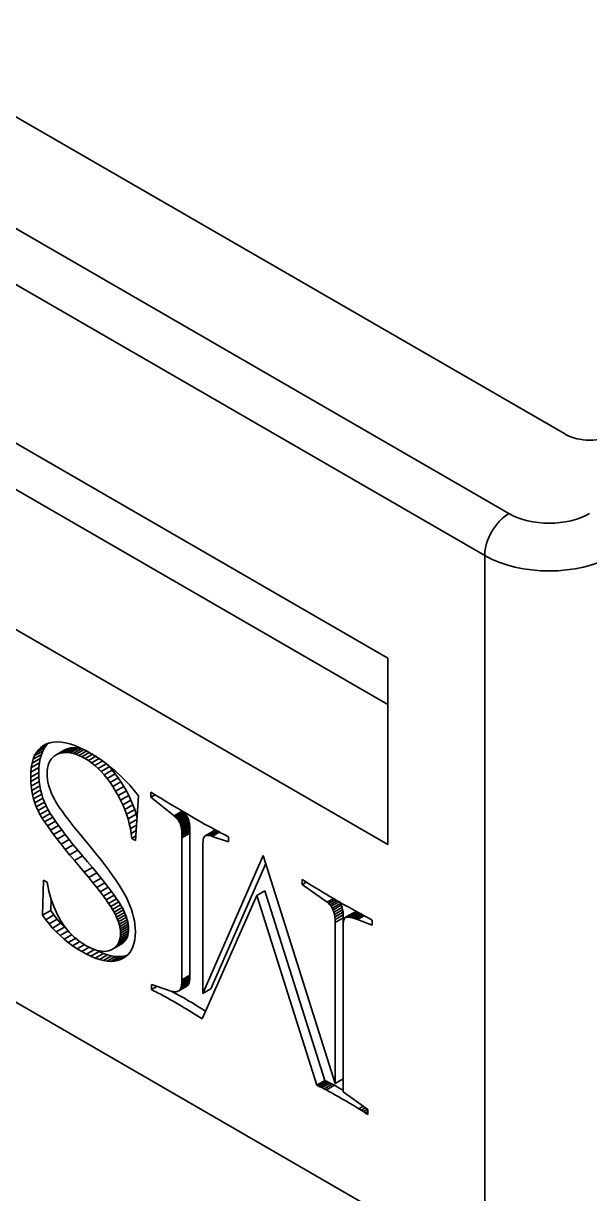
# Model space of a CAD drawing. Header units: millimetres. Extents: x -70 to 70, y -99 to 99.
# Drawn here: x 33.42 to 38.39, y -18.94 to -8.69 of the extents above; entities that cross this region are included whole.
import ezdxf

# ---------------------------------------------------------------- set-up
doc = ezdxf.new("R2010")
doc.units = ezdxf.units.MM
doc.layers.add('粗实线层', color=7, linetype='Continuous', lineweight=35)

msp = doc.modelspace()

# ---------------------------------------------------------------- linework, layer by layer
at = {"layer": '粗实线层', "color": 7, "lineweight": 35, "ltscale": 0.3575}
for p, q in [((38.175, -12.286), (27.993, -6.407)), ((37.68, -12.98), (26.79, -6.693)), ((37.468, -13.348), (26.578, -7.061)), ((27.427, -8.938), (36.619, -14.246)), ((36.619, -14.654), (28.487, -9.959)), ((36.619, -15.879), (27.427, -10.571)), ((37.468, -19.635), (26.578, -13.348)), ((37.468, -19.635), (37.468, -13.348)), ((36.619, -14.246), (36.619, -15.879)), ((33.523, -15.101), (33.594, -15.061)), ((33.539, -15.074), (33.609, -15.033)), ((33.539, -15.074), (33.557, -15.05)), ((33.557, -15.05), (33.627, -15.009)), ((33.557, -15.05), (33.577, -15.029)), ((33.577, -15.029), (33.638, -14.995)), ((33.577, -15.029), (33.601, -15.012)), ((33.582, -15.091), (33.594, -15.061)), ((33.594, -15.061), (33.609, -15.033)), ((33.601, -15.012), (33.627, -14.998)), ((33.609, -15.033), (33.627, -15.009)), ((33.627, -14.998), (33.656, -14.988)), ((33.627, -15.009), (33.648, -14.989)), ((33.656, -14.988), (33.687, -14.982)), ((33.687, -14.982), (33.72, -14.98)), ((33.711, -15.095), (33.782, -15.054)), ((33.72, -14.98), (33.756, -14.982)), ((33.729, -15.086), (33.8, -15.045)), ((33.749, -15.079), (33.82, -15.038)), ((33.756, -14.982), (33.794, -14.989)), ((33.769, -15.075), (33.84, -15.034)), ((33.8, -15.045), (33.782, -15.054)), ((33.791, -15.073), (33.862, -15.032)), ((33.794, -14.989), (33.833, -14.999)), ((33.82, -15.038), (33.8, -15.045)), ((33.813, -15.073), (33.884, -15.032)), ((33.84, -15.034), (33.82, -15.038)), ((33.833, -14.999), (33.875, -15.013)), ((33.836, -15.076), (33.907, -15.035)), ((33.862, -15.032), (33.84, -15.034)), ((33.86, -15.081), (33.931, -15.04)), ((33.884, -15.032), (33.862, -15.032)), ((33.875, -15.013), (33.92, -15.032)), ((33.907, -15.035), (33.884, -15.032)), ((33.885, -15.089), (33.956, -15.048)), ((33.931, -15.04), (33.907, -15.035)), ((33.911, -15.099), (33.982, -15.058)), ((33.92, -15.032), (33.966, -15.054)), ((33.948, -15.045), (33.931, -15.04)), ((33.966, -15.054), (34.015, -15.081)), ((33.494, -15.204), (33.565, -15.163)), ((33.494, -15.204), (33.501, -15.166)), ((33.501, -15.166), (33.572, -15.126)), ((33.501, -15.166), (33.511, -15.132)), ((33.511, -15.132), (33.582, -15.091)), ((33.511, -15.132), (33.523, -15.101)), ((33.523, -15.101), (33.539, -15.074)), ((33.561, -15.204), (33.565, -15.163)), ((33.565, -15.163), (33.572, -15.126)), ((33.572, -15.126), (33.582, -15.091)), ((33.649, -15.168), (33.642, -15.188)), ((33.657, -15.15), (33.649, -15.168)), ((33.668, -15.133), (33.657, -15.15)), ((33.68, -15.119), (33.668, -15.133)), ((33.695, -15.106), (33.68, -15.119)), ((33.711, -15.095), (33.695, -15.106)), ((33.729, -15.086), (33.711, -15.095)), ((33.749, -15.079), (33.729, -15.086)), ((33.769, -15.075), (33.749, -15.079)), ((33.791, -15.073), (33.769, -15.075)), ((33.813, -15.073), (33.791, -15.073)), ((33.836, -15.076), (33.813, -15.073)), ((33.86, -15.081), (33.836, -15.076)), ((33.885, -15.089), (33.86, -15.081)), ((33.911, -15.099), (33.885, -15.089)), ((33.938, -15.111), (33.911, -15.099)), ((33.938, -15.111), (34.008, -15.071)), ((33.965, -15.126), (33.938, -15.111)), ((33.965, -15.126), (34.036, -15.085)), ((33.994, -15.144), (33.965, -15.126)), ((33.994, -15.144), (34.065, -15.104)), ((34.023, -15.165), (33.994, -15.144)), ((34.015, -15.081), (34.06, -15.109)), ((34.023, -15.165), (34.094, -15.124)), ((34.051, -15.188), (34.023, -15.165)), ((34.051, -15.188), (34.122, -15.147)), ((34.06, -15.109), (34.105, -15.138)), ((34.105, -15.138), (34.149, -15.17)), ((34.149, -15.172), (34.141, -15.164)), ((34.149, -15.17), (34.192, -15.204)), ((33.489, -15.289), (33.49, -15.245)), ((33.489, -15.289), (33.559, -15.248)), ((33.49, -15.245), (33.494, -15.204)), ((33.49, -15.245), (33.561, -15.204)), ((33.559, -15.248), (33.561, -15.204)), ((33.56, -15.288), (33.559, -15.248)), ((33.634, -15.235), (33.633, -15.26)), ((33.633, -15.26), (33.634, -15.285)), ((33.637, -15.211), (33.634, -15.235)), ((33.642, -15.188), (33.637, -15.211)), ((34.079, -15.213), (34.051, -15.188)), ((34.079, -15.213), (34.149, -15.172)), ((34.106, -15.24), (34.079, -15.213)), ((34.106, -15.24), (34.176, -15.199)), ((34.132, -15.27), (34.106, -15.24)), ((34.132, -15.27), (34.203, -15.229)), ((34.158, -15.301), (34.132, -15.27)), ((34.176, -15.199), (34.149, -15.172)), ((34.158, -15.301), (34.229, -15.261)), ((34.203, -15.229), (34.176, -15.199)), ((34.192, -15.204), (34.235, -15.24)), ((34.229, -15.261), (34.203, -15.229)), ((34.254, -15.295), (34.229, -15.261)), ((34.235, -15.24), (34.276, -15.278)), ((33.49, -15.329), (33.489, -15.289)), ((33.49, -15.329), (33.56, -15.288)), ((33.493, -15.367), (33.49, -15.329)), ((33.493, -15.367), (33.563, -15.327)), ((33.498, -15.405), (33.493, -15.367)), ((33.498, -15.405), (33.568, -15.365)), ((33.563, -15.327), (33.56, -15.288)), ((33.568, -15.365), (33.563, -15.327)), ((33.576, -15.402), (33.568, -15.365)), ((33.634, -15.285), (33.636, -15.309)), ((33.636, -15.309), (33.64, -15.333)), ((33.64, -15.333), (33.646, -15.358)), ((33.646, -15.358), (33.653, -15.382)), ((34.184, -15.336), (34.158, -15.301)), ((34.184, -15.336), (34.254, -15.295)), ((34.209, -15.372), (34.184, -15.336)), ((34.209, -15.372), (34.279, -15.331)), ((34.233, -15.411), (34.209, -15.372)), ((34.233, -15.411), (34.304, -15.37)), ((34.279, -15.331), (34.254, -15.295)), ((34.276, -15.278), (34.317, -15.319)), ((34.304, -15.37), (34.279, -15.331)), ((34.327, -15.41), (34.304, -15.37)), ((34.317, -15.319), (34.357, -15.361)), ((34.357, -15.361), (34.396, -15.405)), ((33.505, -15.443), (33.498, -15.405)), ((33.505, -15.443), (33.576, -15.402)), ((33.514, -15.479), (33.505, -15.443)), ((33.514, -15.479), (33.585, -15.438)), ((33.525, -15.514), (33.514, -15.479)), ((33.525, -15.514), (33.596, -15.474)), ((33.585, -15.438), (33.576, -15.402)), ((33.596, -15.474), (33.585, -15.438)), ((33.609, -15.508), (33.596, -15.474)), ((33.653, -15.382), (33.661, -15.407)), ((33.661, -15.407), (33.671, -15.432)), ((33.671, -15.432), (33.683, -15.457)), ((33.683, -15.457), (33.696, -15.482)), ((34.256, -15.451), (34.233, -15.411)), ((34.256, -15.451), (34.327, -15.41)), ((34.277, -15.491), (34.256, -15.451)), ((34.277, -15.491), (34.348, -15.451)), ((34.348, -15.451), (34.327, -15.41)), ((34.367, -15.491), (34.348, -15.451)), ((34.396, -15.405), (34.434, -15.452)), ((34.434, -15.452), (34.408, -15.845)), ((34.543, -15.466), (34.543, -15.422)), ((34.543, -15.422), (34.588, -15.449)), ((34.543, -15.466), (34.58, -15.444)), ((34.745, -15.629), (34.543, -15.466)), ((34.588, -15.449), (34.63, -15.475)), ((34.63, -15.475), (34.67, -15.499)), ((33.538, -15.549), (33.525, -15.514)), ((33.538, -15.549), (33.609, -15.508)), ((33.553, -15.583), (33.538, -15.549)), ((33.553, -15.583), (33.624, -15.542)), ((33.57, -15.616), (33.641, -15.575)), ((33.624, -15.542), (33.609, -15.508)), ((33.641, -15.575), (33.624, -15.542)), ((33.66, -15.608), (33.641, -15.575)), ((33.696, -15.482), (33.71, -15.507)), ((33.71, -15.507), (33.727, -15.534)), ((33.727, -15.534), (33.745, -15.561)), ((33.745, -15.561), (33.766, -15.591)), ((34.297, -15.532), (34.277, -15.491)), ((34.297, -15.532), (34.367, -15.491)), ((34.314, -15.573), (34.297, -15.532)), ((34.314, -15.573), (34.384, -15.532)), ((34.329, -15.615), (34.314, -15.573)), ((34.329, -15.615), (34.4, -15.574)), ((34.384, -15.532), (34.367, -15.491)), ((34.4, -15.574), (34.384, -15.532)), ((34.413, -15.615), (34.4, -15.574)), ((34.67, -15.499), (34.707, -15.522)), ((34.707, -15.522), (34.742, -15.543)), ((34.742, -15.543), (34.775, -15.562)), ((34.775, -15.562), (34.805, -15.58)), ((34.805, -15.58), (34.833, -15.597)), ((33.57, -15.616), (33.553, -15.583)), ((33.589, -15.648), (33.57, -15.616)), ((33.589, -15.648), (33.66, -15.608)), ((33.611, -15.681), (33.589, -15.648)), ((33.611, -15.681), (33.682, -15.641)), ((33.635, -15.716), (33.611, -15.681)), ((33.635, -15.716), (33.705, -15.676)), ((33.682, -15.641), (33.66, -15.608)), ((33.705, -15.676), (33.682, -15.641)), ((33.732, -15.713), (33.705, -15.676)), ((33.766, -15.591), (33.788, -15.622)), ((33.788, -15.622), (33.813, -15.655)), ((33.813, -15.655), (33.839, -15.689)), ((34.342, -15.656), (34.329, -15.615)), ((34.342, -15.656), (34.413, -15.615)), ((34.353, -15.698), (34.342, -15.656)), ((34.353, -15.698), (34.424, -15.657)), ((34.422, -15.647), (34.413, -15.615)), ((34.745, -15.629), (34.816, -15.588)), ((34.753, -15.636), (34.745, -15.629)), ((34.753, -15.636), (34.824, -15.595)), ((34.761, -15.643), (34.753, -15.636)), ((34.761, -15.643), (34.832, -15.602)), ((34.768, -15.65), (34.761, -15.643)), ((34.768, -15.65), (34.839, -15.609)), ((34.774, -15.657), (34.768, -15.65)), ((34.774, -15.657), (34.845, -15.616)), ((34.78, -15.664), (34.774, -15.657)), ((34.78, -15.664), (34.851, -15.623)), ((34.786, -15.672), (34.78, -15.664)), ((34.786, -15.672), (34.856, -15.631)), ((34.79, -15.679), (34.786, -15.672)), ((34.79, -15.679), (34.861, -15.638)), ((34.794, -15.686), (34.79, -15.679)), ((34.794, -15.686), (34.865, -15.645)), ((34.798, -15.693), (34.868, -15.652)), ((34.801, -15.7), (34.871, -15.66)), ((34.803, -15.708), (34.874, -15.667)), ((34.805, -15.717), (34.876, -15.676)), ((34.824, -15.595), (34.816, -15.588)), ((34.832, -15.602), (34.824, -15.595)), ((34.839, -15.609), (34.832, -15.602)), ((34.833, -15.597), (34.859, -15.612)), ((34.845, -15.616), (34.839, -15.609)), ((34.851, -15.623), (34.845, -15.616)), ((34.856, -15.631), (34.851, -15.623)), ((34.861, -15.638), (34.856, -15.631)), ((34.859, -15.612), (34.882, -15.626)), ((34.865, -15.645), (34.861, -15.638)), ((34.868, -15.652), (34.865, -15.645)), ((34.871, -15.66), (34.868, -15.652)), ((34.874, -15.667), (34.871, -15.66)), ((34.876, -15.676), (34.874, -15.667)), ((34.878, -15.686), (34.876, -15.676)), ((34.882, -15.626), (34.912, -15.643)), ((34.912, -15.643), (34.943, -15.66)), ((34.943, -15.66), (34.975, -15.678)), ((34.975, -15.678), (35.007, -15.697)), ((33.661, -15.753), (33.635, -15.716)), ((33.661, -15.753), (33.732, -15.713)), ((33.69, -15.793), (33.661, -15.753)), ((33.69, -15.793), (33.761, -15.752)), ((33.761, -15.752), (33.732, -15.713)), ((33.792, -15.793), (33.761, -15.752)), ((33.839, -15.689), (33.868, -15.725)), ((33.868, -15.725), (33.898, -15.763)), ((33.898, -15.763), (33.931, -15.802)), ((34.363, -15.74), (34.353, -15.698)), ((34.363, -15.74), (34.417, -15.709)), ((34.37, -15.783), (34.363, -15.74)), ((34.37, -15.783), (34.414, -15.757)), ((34.375, -15.826), (34.37, -15.783)), ((34.798, -15.693), (34.794, -15.686)), ((34.801, -15.7), (34.798, -15.693)), ((34.803, -15.708), (34.801, -15.7)), ((34.805, -15.717), (34.803, -15.708)), ((34.807, -15.727), (34.805, -15.717)), ((34.807, -15.727), (34.878, -15.686)), ((34.809, -15.737), (34.807, -15.727)), ((34.809, -15.737), (34.88, -15.696)), ((34.81, -15.749), (34.809, -15.737)), ((34.81, -15.749), (34.881, -15.708)), ((34.812, -15.761), (34.81, -15.749)), ((34.812, -15.761), (34.882, -15.721)), ((34.813, -15.775), (34.812, -15.761)), ((34.813, -15.775), (34.883, -15.734)), ((34.813, -15.79), (34.884, -15.749)), ((34.813, -15.79), (34.813, -15.775)), ((34.814, -15.805), (34.884, -15.764)), ((34.814, -15.822), (34.884, -15.781)), ((34.88, -15.696), (34.878, -15.686)), ((34.881, -15.708), (34.88, -15.696)), ((34.882, -15.721), (34.881, -15.708)), ((34.883, -15.734), (34.882, -15.721)), ((34.884, -15.749), (34.883, -15.734)), ((34.884, -15.764), (34.884, -15.749)), ((34.884, -15.781), (34.884, -15.764)), ((34.884, -17.023), (34.884, -15.781)), ((35.007, -15.697), (35.041, -15.715)), ((35.018, -15.803), (35.088, -15.762)), ((35.023, -15.801), (35.093, -15.76)), ((35.028, -15.8), (35.099, -15.759)), ((35.035, -15.799), (35.105, -15.758)), ((35.041, -15.715), (35.075, -15.734)), ((35.042, -15.8), (35.113, -15.759)), ((35.05, -15.8), (35.121, -15.76)), ((35.059, -15.802), (35.13, -15.761)), ((35.069, -15.805), (35.139, -15.764)), ((35.075, -15.734), (35.11, -15.753)), ((35.079, -15.808), (35.15, -15.767)), ((35.093, -15.76), (35.088, -15.762)), ((35.099, -15.759), (35.093, -15.76)), ((35.105, -15.758), (35.099, -15.759)), ((35.113, -15.759), (35.105, -15.758)), ((35.11, -15.753), (35.146, -15.773)), ((35.121, -15.76), (35.113, -15.759)), ((35.146, -15.773), (35.183, -15.793)), ((33.721, -15.834), (33.69, -15.793)), ((33.721, -15.834), (33.792, -15.793)), ((33.755, -15.877), (33.721, -15.834)), ((33.755, -15.877), (33.826, -15.837)), ((33.791, -15.923), (33.755, -15.877)), ((33.791, -15.923), (33.862, -15.882)), ((33.826, -15.837), (33.792, -15.793)), ((33.862, -15.882), (33.826, -15.837)), ((33.901, -15.93), (33.862, -15.882)), ((33.931, -15.802), (33.965, -15.843)), ((33.965, -15.843), (34.013, -15.9)), ((34.375, -15.826), (34.411, -15.805)), ((34.408, -15.845), (34.375, -15.826)), ((34.814, -15.805), (34.813, -15.79)), ((34.814, -15.822), (34.814, -15.805)), ((34.814, -17.064), (34.814, -15.822)), ((34.997, -15.878), (34.996, -15.892)), ((34.998, -15.866), (34.997, -15.878)), ((34.999, -15.854), (34.998, -15.866)), ((35, -15.843), (34.999, -15.854)), ((35.001, -15.834), (35, -15.843)), ((35.003, -15.826), (35.001, -15.834)), ((35.005, -15.819), (35.003, -15.826)), ((35.008, -15.814), (35.005, -15.819)), ((35.01, -15.809), (35.008, -15.814)), ((35.014, -15.806), (35.01, -15.809)), ((35.018, -15.803), (35.014, -15.806)), ((35.023, -15.801), (35.018, -15.803)), ((35.028, -15.8), (35.023, -15.801)), ((35.035, -15.799), (35.028, -15.8)), ((35.042, -15.8), (35.035, -15.799)), ((35.05, -15.8), (35.042, -15.8)), ((35.059, -15.802), (35.05, -15.8)), ((35.069, -15.805), (35.059, -15.802)), ((35.079, -15.808), (35.069, -15.805)), ((35.221, -15.857), (35.079, -15.808)), ((35.183, -15.793), (35.221, -15.813)), ((35.221, -15.813), (35.221, -15.857)), ((33.83, -15.97), (33.791, -15.923)), ((33.83, -15.97), (33.901, -15.93)), ((33.872, -16.02), (33.83, -15.97)), ((33.872, -16.02), (33.942, -15.979)), ((33.942, -15.979), (33.901, -15.93)), ((33.986, -16.031), (33.942, -15.979)), ((34.013, -15.9), (34.058, -15.955)), ((34.058, -15.955), (34.1, -16.007)), ((34.996, -15.892), (34.996, -15.908)), ((34.996, -15.908), (34.996, -17.186)), ((34.996, -17.186), (35.527, -15.976)), ((35.527, -15.976), (36.158, -17.974)), ((33.915, -16.072), (33.872, -16.02)), ((33.958, -16.122), (33.915, -16.072)), ((33.958, -16.122), (34.029, -16.081)), ((34.029, -16.081), (33.986, -16.031)), ((34.068, -16.129), (34.029, -16.081)), ((34.1, -16.007), (34.138, -16.057)), ((34.138, -16.057), (34.174, -16.105)), ((35.067, -17.145), (35.549, -16.046)), ((33.593, -16.499), (33.602, -16.192)), ((33.602, -16.192), (33.633, -16.21)), ((33.998, -16.17), (33.958, -16.122)), ((33.998, -16.17), (34.068, -16.129)), ((34.034, -16.214), (33.998, -16.17)), ((34.034, -16.214), (34.105, -16.174)), ((34.105, -16.174), (34.068, -16.129)), ((34.138, -16.215), (34.105, -16.174)), ((34.174, -16.105), (34.207, -16.151)), ((34.207, -16.151), (34.237, -16.194)), ((34.237, -16.194), (34.264, -16.235)), ((35.869, -16.231), (35.869, -16.187)), ((35.869, -16.187), (35.897, -16.205)), ((33.633, -16.21), (33.649, -16.287)), ((33.649, -16.287), (33.669, -16.36)), ((34.068, -16.256), (34.034, -16.214)), ((34.068, -16.256), (34.138, -16.215)), ((34.098, -16.295), (34.068, -16.256)), ((34.098, -16.295), (34.169, -16.254)), ((34.126, -16.331), (34.098, -16.295)), ((34.126, -16.331), (34.196, -16.291)), ((34.169, -16.254), (34.138, -16.215)), ((34.196, -16.291), (34.169, -16.254)), ((34.221, -16.324), (34.196, -16.291)), ((34.264, -16.235), (34.288, -16.274)), ((34.288, -16.274), (34.309, -16.31)), ((35.47, -16.327), (35.541, -16.286)), ((36.067, -17.947), (35.541, -16.286)), ((35.869, -16.231), (35.905, -16.21)), ((36.087, -16.384), (35.869, -16.231)), ((35.897, -16.205), (35.926, -16.223)), ((35.926, -16.223), (35.956, -16.241)), ((35.956, -16.241), (35.986, -16.26)), ((35.986, -16.26), (36.016, -16.278)), ((36.016, -16.278), (36.047, -16.297)), ((36.047, -16.297), (36.078, -16.315)), ((33.664, -16.458), (33.667, -16.353)), ((33.669, -16.36), (33.693, -16.427)), ((34.15, -16.365), (34.126, -16.331)), ((34.15, -16.365), (34.221, -16.324)), ((34.172, -16.395), (34.15, -16.365)), ((34.172, -16.395), (34.242, -16.354)), ((34.19, -16.423), (34.172, -16.395)), ((34.19, -16.423), (34.261, -16.382)), ((34.242, -16.354), (34.221, -16.324)), ((34.261, -16.382), (34.242, -16.354)), ((34.276, -16.407), (34.261, -16.382)), ((34.309, -16.31), (34.327, -16.345)), ((34.327, -16.345), (34.344, -16.38)), ((34.344, -16.38), (34.358, -16.414)), ((35.47, -16.327), (34.991, -17.408)), ((35.997, -17.988), (35.47, -16.327)), ((36.078, -16.315), (36.11, -16.334)), ((36.087, -16.384), (36.141, -16.352)), ((36.1, -16.395), (36.087, -16.384)), ((36.1, -16.395), (36.157, -16.362)), ((36.112, -16.407), (36.1, -16.395)), ((36.11, -16.334), (36.142, -16.353)), ((36.112, -16.407), (36.174, -16.371)), ((36.123, -16.421), (36.194, -16.38)), ((36.132, -16.436), (36.203, -16.395)), ((36.142, -16.353), (36.174, -16.372)), ((36.174, -16.372), (36.199, -16.386)), ((36.203, -16.395), (36.194, -16.38)), ((36.199, -16.386), (36.225, -16.401)), ((36.211, -16.412), (36.203, -16.395)), ((36.225, -16.401), (36.253, -16.416)), ((33.593, -16.499), (33.664, -16.458)), ((33.621, -16.538), (33.593, -16.499)), ((33.621, -16.538), (33.691, -16.497)), ((33.691, -16.497), (33.664, -16.458)), ((33.721, -16.534), (33.691, -16.497)), ((33.693, -16.427), (33.721, -16.49)), ((33.721, -16.49), (33.753, -16.548)), ((34.206, -16.448), (34.19, -16.423)), ((34.206, -16.448), (34.276, -16.407)), ((34.219, -16.471), (34.206, -16.448)), ((34.219, -16.471), (34.29, -16.43)), ((34.231, -16.493), (34.219, -16.471)), ((34.231, -16.493), (34.302, -16.453)), ((34.241, -16.515), (34.231, -16.493)), ((34.241, -16.515), (34.312, -16.475)), ((34.25, -16.537), (34.321, -16.496)), ((34.29, -16.43), (34.276, -16.407)), ((34.302, -16.453), (34.29, -16.43)), ((34.312, -16.475), (34.302, -16.453)), ((34.321, -16.496), (34.312, -16.475)), ((34.329, -16.517), (34.321, -16.496)), ((34.358, -16.414), (34.371, -16.448)), ((34.371, -16.448), (34.382, -16.481)), ((34.382, -16.481), (34.39, -16.515)), ((36.123, -16.421), (36.112, -16.407)), ((36.132, -16.436), (36.123, -16.421)), ((36.14, -16.453), (36.132, -16.436)), ((36.14, -16.453), (36.211, -16.412)), ((36.146, -16.472), (36.14, -16.453)), ((36.146, -16.472), (36.217, -16.431)), ((36.151, -16.492), (36.146, -16.472)), ((36.151, -16.492), (36.222, -16.451)), ((36.155, -16.514), (36.151, -16.492)), ((36.155, -16.514), (36.226, -16.473)), ((36.157, -16.537), (36.228, -16.496)), ((36.217, -16.431), (36.211, -16.412)), ((36.222, -16.451), (36.217, -16.431)), ((36.226, -16.473), (36.222, -16.451)), ((36.228, -16.496), (36.226, -16.473)), ((36.228, -16.521), (36.228, -16.496)), ((36.249, -16.517), (36.319, -16.477)), ((36.253, -16.416), (36.282, -16.432)), ((36.254, -16.516), (36.325, -16.475)), ((36.261, -16.515), (36.332, -16.474)), ((36.27, -16.515), (36.341, -16.475)), ((36.28, -16.517), (36.351, -16.476)), ((36.282, -16.432), (36.312, -16.449)), ((36.292, -16.519), (36.362, -16.478)), ((36.305, -16.522), (36.375, -16.481)), ((36.312, -16.449), (36.343, -16.466)), ((36.325, -16.475), (36.319, -16.477)), ((36.319, -16.526), (36.39, -16.485)), ((36.332, -16.474), (36.325, -16.475)), ((36.341, -16.475), (36.332, -16.474)), ((36.335, -16.531), (36.397, -16.495)), ((36.351, -16.476), (36.341, -16.475)), ((36.343, -16.466), (36.376, -16.484)), ((36.362, -16.478), (36.351, -16.476)), ((36.352, -16.537), (36.411, -16.503)), ((36.376, -16.484), (36.41, -16.503)), ((36.41, -16.503), (36.446, -16.522)), ((33.65, -16.575), (33.621, -16.538)), ((33.65, -16.575), (33.721, -16.534)), ((33.681, -16.611), (33.65, -16.575)), ((33.681, -16.611), (33.751, -16.57)), ((33.713, -16.645), (33.784, -16.604)), ((33.751, -16.57), (33.721, -16.534)), ((33.784, -16.604), (33.751, -16.57)), ((33.753, -16.548), (33.789, -16.601)), ((33.817, -16.637), (33.784, -16.604)), ((33.789, -16.601), (33.829, -16.65)), ((34.25, -16.537), (34.241, -16.515)), ((34.258, -16.558), (34.25, -16.537)), ((34.258, -16.558), (34.329, -16.517)), ((34.264, -16.578), (34.258, -16.558)), ((34.264, -16.578), (34.335, -16.538)), ((34.269, -16.598), (34.264, -16.578)), ((34.269, -16.598), (34.34, -16.558)), ((34.273, -16.618), (34.269, -16.598)), ((34.273, -16.618), (34.344, -16.577)), ((34.275, -16.637), (34.346, -16.596)), ((34.335, -16.538), (34.329, -16.517)), ((34.34, -16.558), (34.335, -16.538)), ((34.344, -16.577), (34.34, -16.558)), ((34.346, -16.596), (34.344, -16.577)), ((34.346, -16.614), (34.346, -16.596)), ((34.39, -16.515), (34.397, -16.547)), ((34.397, -16.547), (34.402, -16.579)), ((34.402, -16.579), (34.405, -16.611)), ((36.157, -16.537), (36.155, -16.514)), ((36.158, -16.562), (36.157, -16.537)), ((36.158, -16.562), (36.228, -16.521)), ((36.158, -17.974), (36.158, -16.562)), ((36.227, -16.589), (36.226, -16.602)), ((36.226, -16.602), (36.226, -18.047)), ((36.228, -16.567), (36.227, -16.577)), ((36.227, -16.577), (36.227, -16.589)), ((36.228, -16.564), (36.228, -16.521)), ((36.229, -16.557), (36.228, -16.567)), ((36.231, -16.548), (36.229, -16.557)), ((36.233, -16.541), (36.231, -16.548)), ((36.235, -16.534), (36.233, -16.541)), ((36.238, -16.528), (36.235, -16.534)), ((36.241, -16.524), (36.238, -16.528)), ((36.244, -16.52), (36.241, -16.524)), ((36.249, -16.517), (36.244, -16.52)), ((36.254, -16.516), (36.249, -16.517)), ((36.261, -16.515), (36.254, -16.516)), ((36.27, -16.515), (36.261, -16.515)), ((36.28, -16.517), (36.27, -16.515)), ((36.292, -16.519), (36.28, -16.517)), ((36.305, -16.522), (36.292, -16.519)), ((36.319, -16.526), (36.305, -16.522)), ((36.335, -16.531), (36.319, -16.526)), ((36.352, -16.537), (36.335, -16.531)), ((36.482, -16.585), (36.352, -16.537)), ((36.446, -16.522), (36.482, -16.541)), ((36.482, -16.541), (36.482, -16.585)), ((33.713, -16.645), (33.681, -16.611)), ((33.746, -16.678), (33.713, -16.645)), ((33.746, -16.678), (33.817, -16.637)), ((33.782, -16.709), (33.746, -16.678)), ((33.782, -16.709), (33.852, -16.668)), ((33.818, -16.739), (33.782, -16.709)), ((33.818, -16.739), (33.889, -16.698)), ((33.829, -16.65), (33.874, -16.693)), ((33.874, -16.693), (33.922, -16.732)), ((34.254, -16.75), (34.325, -16.709)), ((34.262, -16.734), (34.333, -16.693)), ((34.268, -16.717), (34.339, -16.676)), ((34.268, -16.717), (34.272, -16.698)), ((34.272, -16.698), (34.343, -16.657)), ((34.272, -16.698), (34.275, -16.677)), ((34.275, -16.637), (34.273, -16.618)), ((34.275, -16.677), (34.345, -16.636)), ((34.276, -16.655), (34.275, -16.637)), ((34.275, -16.677), (34.276, -16.655)), ((34.276, -16.655), (34.346, -16.614)), ((34.315, -16.723), (34.325, -16.709)), ((34.325, -16.709), (34.333, -16.693)), ((34.333, -16.693), (34.339, -16.676)), ((34.339, -16.676), (34.343, -16.657)), ((34.343, -16.657), (34.345, -16.636)), ((34.345, -16.636), (34.346, -16.614)), ((34.405, -16.68), (34.401, -16.715)), ((34.405, -16.611), (34.406, -16.643)), ((34.406, -16.643), (34.405, -16.68)), ((33.856, -16.767), (33.818, -16.739)), ((33.856, -16.767), (33.92, -16.73)), ((33.896, -16.793), (33.856, -16.767)), ((33.896, -16.793), (33.966, -16.752)), ((33.937, -16.818), (33.896, -16.793)), ((33.922, -16.732), (33.975, -16.766)), ((33.937, -16.818), (34.007, -16.777)), ((33.975, -16.766), (34, -16.779)), ((33.978, -16.84), (34.048, -16.799)), ((34, -16.779), (34.024, -16.791)), ((34.024, -16.791), (34.048, -16.8)), ((34.048, -16.8), (34.07, -16.808)), ((34.088, -16.818), (34.056, -16.803)), ((34.07, -16.808), (34.092, -16.812)), ((34.153, -16.814), (34.171, -16.811)), ((34.171, -16.811), (34.189, -16.805)), ((34.189, -16.805), (34.206, -16.797)), ((34.206, -16.797), (34.276, -16.756)), ((34.206, -16.797), (34.22, -16.788)), ((34.22, -16.788), (34.291, -16.747)), ((34.22, -16.788), (34.233, -16.777)), ((34.233, -16.777), (34.304, -16.736)), ((34.233, -16.777), (34.245, -16.764)), ((34.245, -16.764), (34.315, -16.723)), ((34.245, -16.764), (34.254, -16.75)), ((34.254, -16.75), (34.262, -16.734)), ((34.262, -16.734), (34.268, -16.717)), ((34.276, -16.756), (34.291, -16.747)), ((34.291, -16.747), (34.304, -16.736)), ((34.304, -16.736), (34.315, -16.723)), ((34.373, -16.801), (34.359, -16.824)), ((34.385, -16.775), (34.373, -16.801)), ((34.394, -16.746), (34.385, -16.775)), ((34.401, -16.715), (34.394, -16.746)), ((33.978, -16.84), (33.937, -16.818)), ((34.017, -16.859), (33.978, -16.84)), ((34.017, -16.859), (34.088, -16.818)), ((34.055, -16.875), (34.017, -16.859)), ((34.055, -16.875), (34.126, -16.834)), ((34.091, -16.887), (34.055, -16.875)), ((34.126, -16.834), (34.088, -16.818)), ((34.091, -16.887), (34.162, -16.846)), ((34.126, -16.895), (34.091, -16.887)), ((34.092, -16.812), (34.113, -16.815)), ((34.113, -16.815), (34.133, -16.816)), ((34.162, -16.846), (34.126, -16.834)), ((34.126, -16.895), (34.196, -16.855)), ((34.159, -16.901), (34.126, -16.895)), ((34.133, -16.816), (34.153, -16.814)), ((34.159, -16.901), (34.23, -16.86)), ((34.19, -16.903), (34.159, -16.901)), ((34.196, -16.855), (34.162, -16.846)), ((34.19, -16.903), (34.261, -16.862)), ((34.22, -16.901), (34.19, -16.903)), ((34.23, -16.86), (34.196, -16.855)), ((34.22, -16.901), (34.291, -16.86)), ((34.249, -16.896), (34.22, -16.901)), ((34.261, -16.862), (34.23, -16.86)), ((34.249, -16.896), (34.32, -16.855)), ((34.276, -16.888), (34.249, -16.896)), ((34.291, -16.86), (34.261, -16.862)), ((34.276, -16.888), (34.326, -16.858)), ((34.3, -16.876), (34.276, -16.888)), ((34.32, -16.855), (34.291, -16.86)), ((34.323, -16.862), (34.3, -16.876)), ((34.335, -16.85), (34.32, -16.855)), ((34.342, -16.844), (34.323, -16.862)), ((34.359, -16.824), (34.342, -16.844)), ((34.546, -17.15), (34.546, -17.107)), ((34.546, -17.107), (34.693, -17.156)), ((34.793, -17.157), (34.863, -17.116)), ((34.797, -17.152), (34.868, -17.111)), ((34.801, -17.145), (34.872, -17.104)), ((34.804, -17.137), (34.875, -17.096)), ((34.807, -17.128), (34.878, -17.087)), ((34.807, -17.128), (34.81, -17.118)), ((34.81, -17.118), (34.88, -17.077)), ((34.81, -17.118), (34.811, -17.106)), ((34.811, -17.106), (34.882, -17.065)), ((34.811, -17.106), (34.813, -17.093)), ((34.813, -17.079), (34.884, -17.039)), ((34.813, -17.093), (34.883, -17.053)), ((34.813, -17.079), (34.814, -17.064)), ((34.813, -17.093), (34.813, -17.079)), ((34.814, -17.064), (34.884, -17.023)), ((34.858, -17.12), (34.863, -17.116)), ((34.863, -17.116), (34.868, -17.111)), ((34.868, -17.111), (34.872, -17.104)), ((34.872, -17.104), (34.875, -17.096)), ((34.875, -17.096), (34.878, -17.087)), ((34.878, -17.087), (34.88, -17.077)), ((34.88, -17.077), (34.882, -17.065)), ((34.882, -17.065), (34.883, -17.053)), ((34.883, -17.053), (34.884, -17.039)), ((34.884, -17.039), (34.884, -17.023)), ((34.546, -17.15), (34.594, -17.123)), ((34.566, -17.16), (34.546, -17.15)), ((34.586, -17.171), (34.566, -17.16)), ((34.607, -17.181), (34.586, -17.171)), ((34.628, -17.192), (34.607, -17.181)), ((34.649, -17.204), (34.628, -17.192)), ((34.67, -17.215), (34.649, -17.204)), ((34.692, -17.227), (34.67, -17.215)), ((34.693, -17.156), (34.706, -17.16)), ((34.706, -17.16), (34.719, -17.163)), ((34.719, -17.163), (34.73, -17.166)), ((34.741, -17.175), (34.72, -17.163)), ((34.73, -17.166), (34.741, -17.168)), ((34.741, -17.168), (34.751, -17.169)), ((34.763, -17.187), (34.741, -17.175)), ((34.751, -17.169), (34.76, -17.169)), ((34.76, -17.169), (34.768, -17.168)), ((34.785, -17.199), (34.763, -17.187)), ((34.768, -17.168), (34.776, -17.167)), ((34.776, -17.167), (34.782, -17.164)), ((34.782, -17.164), (34.788, -17.161)), ((34.807, -17.212), (34.785, -17.199)), ((34.788, -17.161), (34.858, -17.12)), ((34.788, -17.161), (34.793, -17.157)), ((34.793, -17.157), (34.797, -17.152)), ((34.797, -17.152), (34.801, -17.145)), ((34.801, -17.145), (34.804, -17.137)), ((34.804, -17.137), (34.807, -17.128)), ((34.83, -17.224), (34.807, -17.212)), ((34.996, -17.186), (35.067, -17.145)), ((34.714, -17.24), (34.692, -17.227)), ((34.737, -17.252), (34.714, -17.24)), ((34.759, -17.265), (34.737, -17.252)), ((34.782, -17.279), (34.759, -17.265)), ((34.806, -17.292), (34.782, -17.279)), ((34.829, -17.306), (34.806, -17.292)), ((34.852, -17.32), (34.829, -17.306)), ((34.853, -17.238), (34.83, -17.224)), ((34.875, -17.334), (34.852, -17.32)), ((34.876, -17.252), (34.853, -17.238)), ((34.9, -17.265), (34.876, -17.252)), ((34.923, -17.279), (34.9, -17.265)), ((34.946, -17.294), (34.923, -17.279)), ((34.969, -17.308), (34.946, -17.294)), ((34.993, -17.322), (34.969, -17.308)), ((35.016, -17.337), (34.993, -17.322)), ((34.899, -17.349), (34.875, -17.334)), ((34.922, -17.363), (34.899, -17.349)), ((34.945, -17.378), (34.922, -17.363)), ((34.968, -17.393), (34.945, -17.378)), ((34.991, -17.408), (34.968, -17.393)), ((36.158, -17.974), (36.228, -17.933)), ((35.997, -17.988), (36.067, -17.947)), ((36.009, -17.994), (35.997, -17.988)), ((36.009, -17.994), (36.08, -17.953)), ((36.024, -18.001), (36.009, -17.994)), ((36.024, -18.001), (36.095, -17.96)), ((36.041, -18.009), (36.024, -18.001)), ((36.041, -18.009), (36.112, -17.969)), ((36.06, -18.019), (36.041, -18.009)), ((36.06, -18.019), (36.131, -17.978)), ((36.081, -18.03), (36.06, -18.019)), ((36.08, -17.953), (36.067, -17.947)), ((36.095, -17.96), (36.08, -17.953)), ((36.081, -18.03), (36.151, -17.989)), ((36.103, -18.043), (36.081, -18.03)), ((36.112, -17.969), (36.095, -17.96)), ((36.131, -17.978), (36.112, -17.969)), ((36.151, -17.989), (36.131, -17.978)), ((36.174, -18.002), (36.151, -17.989)), ((36.199, -18.016), (36.174, -18.002)), ((36.226, -18.031), (36.199, -18.016)), ((36.128, -18.056), (36.103, -18.043)), ((36.155, -18.072), (36.128, -18.056)), ((36.184, -18.088), (36.155, -18.072)), ((36.215, -18.106), (36.184, -18.088)), ((36.251, -18.126), (36.215, -18.106)), ((36.226, -18.047), (36.442, -18.201)), ((36.284, -18.146), (36.251, -18.126)), ((36.314, -18.164), (36.284, -18.146)), ((36.341, -18.18), (36.314, -18.164)), ((36.365, -18.195), (36.341, -18.18)), ((36.365, -18.195), (36.403, -18.173)), ((36.386, -18.208), (36.365, -18.195)), ((36.386, -18.208), (36.422, -18.187)), ((36.405, -18.219), (36.386, -18.208)), ((36.405, -18.219), (36.439, -18.199)), ((36.42, -18.23), (36.405, -18.219)), ((36.42, -18.23), (36.442, -18.217)), ((36.433, -18.238), (36.42, -18.23)), ((36.433, -18.238), (36.442, -18.233)), ((36.442, -18.245), (36.433, -18.238)), ((36.442, -18.201), (36.442, -18.245))]:
    msp.add_line(p, q, dxfattribs=at)
for centre, major_axis in [((38.387, -12.164), (0.3, 0)), ((37.68, -13.225), (-0.15, -0.26)), ((38.033, -12.776), (0.5, 0)), ((38.033, -13.021), (0.8, 0))]:
    msp.add_ellipse(centre, major_axis=major_axis, ratio=0.57735, start_param=3.926991, end_param=5.497787, dxfattribs=at)

doc.saveas('drawing.dxf')
